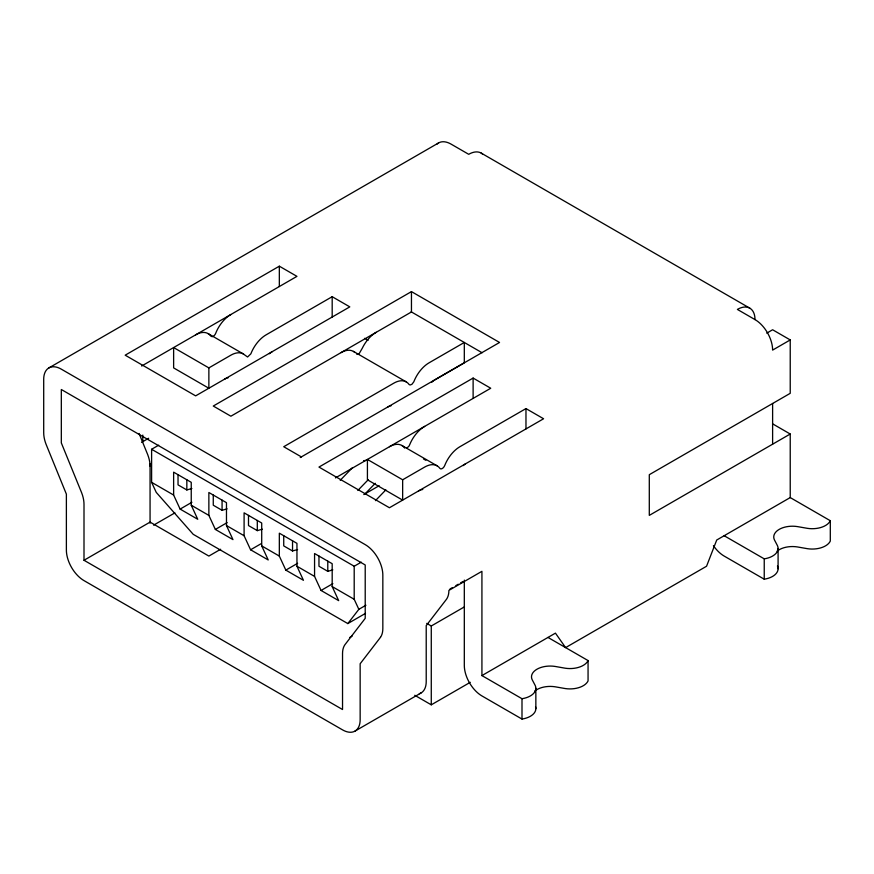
<?xml version="1.0" encoding="UTF-8"?>
<svg xmlns="http://www.w3.org/2000/svg" width="874" height="874" viewBox="0 0 874 874"><rect width="100%" height="100%" fill="white"/><g stroke="black" fill="none" stroke-linecap="round" stroke-linejoin="round"><path stroke-width="1.31" d="M158.675 445.194L151.606 449.269L151.606 482.328L156.238 492.368L193.23 534.331L347.819 623.577L358.843 609.331L365.911 605.245M340.215 480.296L352.539 467.568M357.827 490.467L368.26 479.695M364.971 493.952L375.285 483.289M375.449 500.638L385.871 489.866M406.596 448.406L409.13 445.948L410.693 442.408A24.92 14.388 -60 0 1 424.677 426.381M48.857 367.932L438.639 142.899M141.654 366.02L296.952 276.359L279.33 266.188L125.179 355.183L195.645 395.867L349.797 306.872L332.186 296.701L266.122 334.84A24.92 14.388 -60 0 0 250.86 353.817L247.582 356.996L244.862 355.073A24.92 14.388 -60 0 0 230.878 355.183L208.864 367.899L173.631 347.557L173.631 367.899L208.864 388.242L208.864 367.899M141.566 442.353L148.667 438.256M411.457 291.61L213.267 406.039L230.878 416.21L411.457 311.952L411.457 291.61L499.546 342.466L300.263 457.528M84.002 560.267L342.532 709.524L342.532 653.588A24.92 14.388 60 0 1 344.891 644.772L365.212 618.366L365.212 564.965L61.322 389.509L61.322 442.91L81.643 492.783A24.92 14.388 60 0 1 84.002 504.32L84.002 560.267L150.066 522.117L208.864 556.072L220.663 549.254M180.12 509.094L197.732 519.265L191.242 505.216L191.242 482.328L173.631 472.157L173.631 495.045L180.12 509.094L191.919 502.277M153.616 525.154L174.898 512.874M335.441 477.903L490.74 388.242L473.118 378.071L318.966 467.066L389.433 507.75L543.584 418.755L525.973 408.584L459.91 446.723A24.92 14.388 -60 0 0 444.648 465.7A4.009 2.316 -60 0 1 439.928 468.431A24.92 14.388 -60 0 0 424.677 467.066L402.652 479.782L367.419 459.44L367.419 479.782L402.652 500.125L402.652 479.782M215.354 529.436L232.965 539.608L226.475 525.558L226.475 502.67L208.864 492.499L208.864 515.387L215.354 529.436L227.153 522.619M250.587 549.779L268.209 559.95L261.708 545.9L261.708 523.013L244.097 512.841L244.097 535.729L250.587 549.779L261.206 543.65M363.813 494.575L379.163 485.715M285.82 570.121L303.442 580.292L296.952 566.243L296.952 543.355L279.33 533.184L279.33 556.072L285.82 570.121L297.619 563.304M151.606 449.269L354.199 566.243L361.268 562.157M321.053 590.463L338.675 600.635L332.186 586.585L332.186 563.697L314.564 553.526L314.564 576.414L321.053 590.463L332.852 583.646M766.738 333.147L772.616 329.76L790.227 339.931L790.227 393.322L649.295 474.691L649.295 515.387L790.227 434.017L790.227 497.579L716.724 540.023L706.553 566.243L565.609 647.612L555.438 633.137L481.924 675.58L481.924 571.323L448.897 590.398A24.92 14.388 60 0 1 446.538 599.203L426.217 625.609L426.217 681.556A24.92 14.388 60 0 1 419.323 693.716M790.227 339.931L772.616 350.103A24.92 14.388 60 0 0 754.994 319.589A24.92 14.388 -60 0 0 737.383 309.418L754.994 319.589M347.819 623.577L365.496 613.373M349.797 637.441L352.156 636.075M449.979 589.01L452.339 587.645M455.889 585.591L458.26 584.225M460.62 582.86L462.991 581.494M426.741 623.37L431.275 625.992L464.389 606.884M354.986 731.101L421.049 692.962M414.746 695.278L431.275 704.826L470.267 682.31M356.865 354.418L359.061 353.784L362.24 348.322A24.92 14.388 -60 0 1 376.213 332.295M178.034 474.702L178.034 484.873L186.839 489.953L191.876 488.5M213.267 495.045L213.267 505.216L222.072 510.296L227.109 508.843M248.5 515.387L248.5 525.558L257.306 530.638L262.342 529.185M283.733 535.729L283.733 545.9L292.539 550.981L297.575 549.528M318.966 556.072L318.966 566.243L327.783 571.323L332.808 569.87M363.573 460.696L367.615 460.216M481.17 153.07L749.837 308.183M772.616 423.846L790.227 434.017M790.227 497.579L830.3 520.718L830.3 541.061A18.682 10.783 0 0 1 807.412 548.686L797.263 546.916A18.682 10.783 0 0 0 777.117 551.155M411.162 311.789L482.109 352.746M724.164 535.729L764.237 558.857L764.237 579.2L724.164 556.072A24.92 14.388 60 0 1 713.435 545.671M364.633 338.325L368.107 340.325M353.435 351.403L406.301 381.916M208.11 333.606L243.343 353.948M401.898 445.489L437.131 465.831M423.486 458.937L425.835 460.292M301.355 456.894L283.733 446.723L393.846 383.151A24.92 14.388 -60 0 1 409.098 384.516L410.125 384.997L411.927 384.298L413.817 381.796A24.92 14.388 -60 0 1 429.079 362.808L464.312 342.466L464.312 362.808L434.553 380.026A16.191 9.352 -60 0 0 431.658 382.342M547.998 637.441L588.06 660.569L588.06 680.912A18.682 10.783 0 0 1 565.183 688.548L555.034 686.778A18.682 10.783 0 0 0 534.888 691.006M151.606 482.328L173.631 495.045M191.242 505.216L208.864 515.387M226.475 525.558L244.097 535.729M261.708 545.9L279.33 556.072M296.952 566.243L314.564 576.414M332.186 586.585L354.199 599.291L358.843 609.331M481.924 675.58L521.996 698.719L521.996 719.062L481.924 695.923A24.92 14.388 60 0 1 464.312 665.409L464.312 580.107M139.064 433.449L147.706 454.644A24.92 14.388 60 0 1 150.066 466.181M778.089 548.435L778.089 568.777M772.616 403.493L772.616 444.189M535.849 688.297L535.849 708.639M525.973 408.584L525.973 428.926M473.118 378.071L473.118 398.413M431.275 625.992L431.275 704.826M354.199 566.243L354.199 599.291M332.186 296.701L332.186 317.043M327.783 561.152L327.783 571.323M292.539 540.809L292.539 550.981M279.33 266.188L279.33 286.53M257.306 520.467L257.306 530.638M222.072 500.125L222.072 510.296M186.839 479.782L186.839 489.953M150.066 463.635L150.066 523.155M142.801 435.099L142.801 441.873M389.433 446.723A24.92 14.388 -60 0 1 404.695 448.089M340.98 352.637A24.92 14.388 -60 0 1 354.953 352.528M387.63 407.087A16.191 9.352 -60 0 1 391.257 405.667M463.198 465.602A16.191 9.352 -60 0 1 465.383 463.93M269.411 353.719A16.191 9.352 -60 0 1 272.327 351.599M482.688 154.195A24.92 14.388 -60 0 0 468.715 154.305L451.093 144.134A24.92 14.388 60 0 0 437.12 144.024M418.46 490.991A16.191 9.352 -60 0 1 422.776 489.484M830.3 520.718A18.682 10.783 0 0 1 807.412 528.344L797.263 526.574A18.682 10.783 0 0 0 774.386 539.793L777.445 545.649A18.682 10.783 0 0 1 764.237 558.857M521.996 698.719A18.682 10.783 0 0 0 535.216 685.5L532.146 679.644A18.682 10.783 0 0 1 555.034 666.425L565.183 668.206A18.682 10.783 0 0 0 588.06 660.569M230.878 314.498A24.92 14.388 -60 0 0 215.627 333.475A4.009 2.316 -60 0 1 211.923 336.687M777.445 565.991A18.682 10.783 0 0 1 764.237 579.2M535.565 706.76A18.682 10.783 0 0 1 521.996 719.062M224.673 379.108A16.191 9.352 -60 0 1 228.3 377.699M195.645 334.84A24.92 14.388 -60 0 1 210.907 336.206M380.474 637.343L360.154 663.759L360.154 719.695A24.92 14.388 60 0 1 342.532 729.866L84.002 580.609A24.92 14.388 60 0 1 66.38 550.096L66.38 494.149L46.06 444.276A24.92 14.388 60 0 1 43.7 432.739L43.7 379.338A24.92 14.388 60 0 1 61.322 369.167L365.212 544.622A24.92 14.388 60 0 1 382.834 575.136L382.834 628.537A24.92 14.388 60 0 1 380.474 637.343"/></g></svg>
